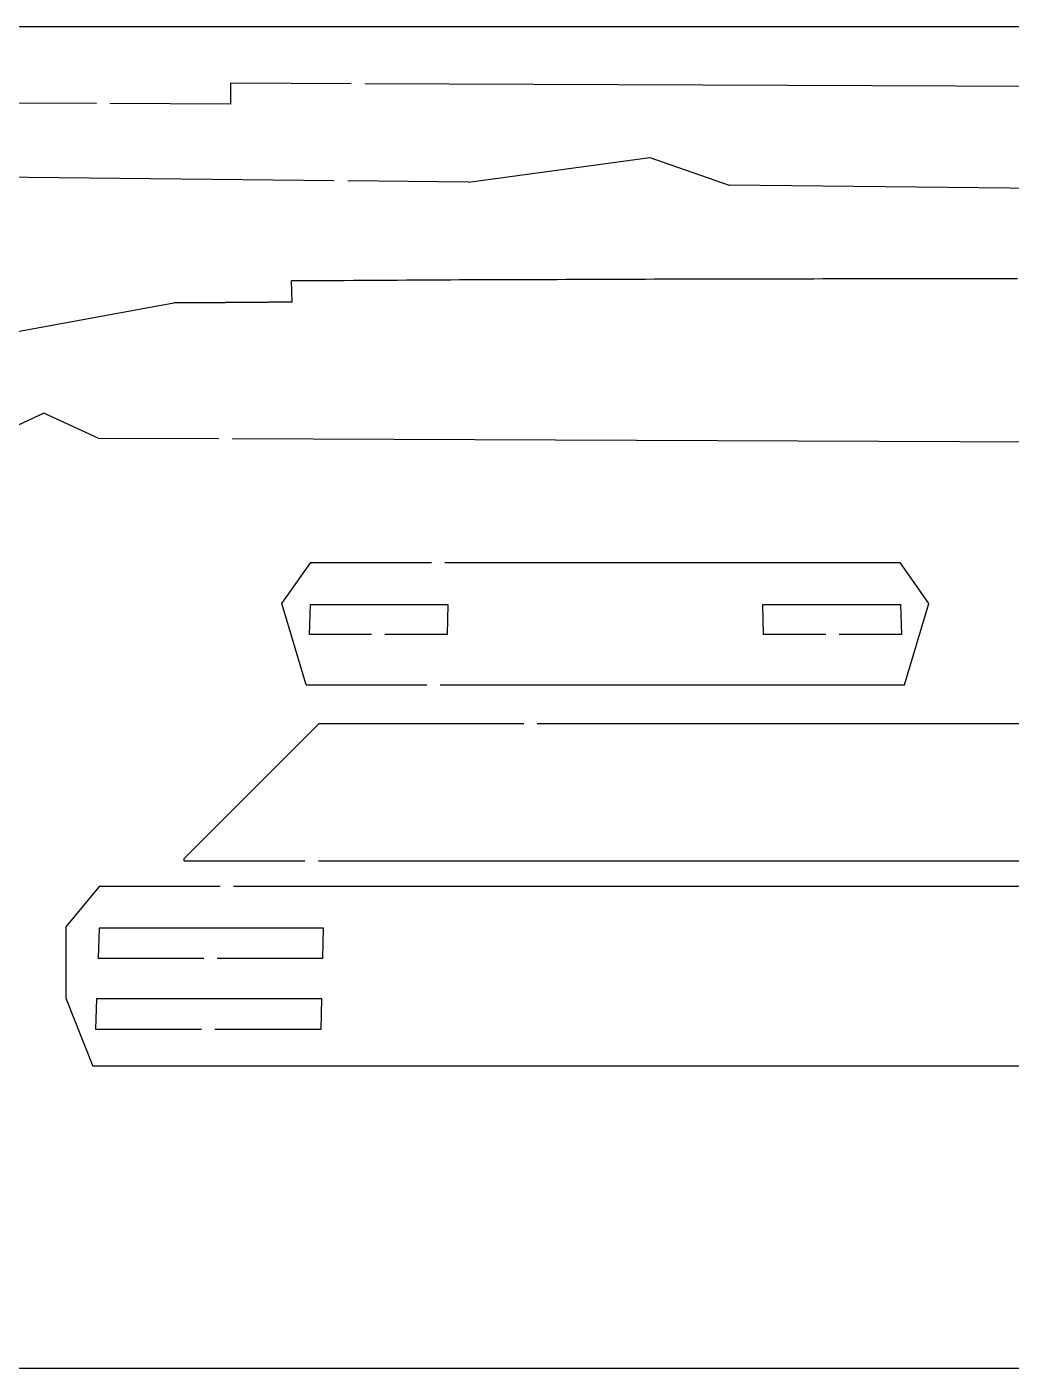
# Model space of a CAD drawing. Extents: x -537 to 363, y 432 to 791.
# Drawn here: x -396.7 to -323.3, y 432.1 to 532.1 of the extents above; entities that cross this region are included whole.
import ezdxf

# ---------------------------------------------------------------- set-up
doc = ezdxf.new("R2010")
doc.units = 0
doc.layers.get('0').update_dxf_attribs({"linetype": 'CONTINUOUS'})
doc.layers.add('90X10', color=1, linetype='CONTINUOUS')

msp = doc.modelspace()

# ---------------------------------------------------------------- linework, layer by layer
for p, q in [((-381.49, 527.91), (-381.5, 526.32)), ((-381.49, 527.91), (-372.49, 527.87)), ((-371.49, 527.87), (-302.5, 527.57)), ((-391.5, 526.36), (-406.38, 526.43)), ((-381.5, 526.32), (-390.5, 526.36)), ((-363.76, 520.5), (-350.23, 522.35)), ((-350.23, 522.35), (-344.32, 520.29)), ((-373.76, 520.61), (-434.38, 521.28)), ((-363.76, 520.5), (-372.76, 520.6)), ((-283.25, 519.61), (-344.32, 520.29)), ((-376.91, 511.55), (-376.96, 513.14)), ((-410.72, 506.93), (-385.72, 511.5)), ((-395.42, 503.29), (-399.35, 501.46)), ((-391.37, 501.43), (-395.42, 503.29)), ((-391.37, 501.43), (-382.37, 501.39)), ((-381.37, 501.39), (-312.37, 501.12)), ((-377.66, 489.1), (-375.52, 492.15)), ((-375.52, 492.15), (-366.52, 492.15)), ((-365.52, 492.15), (-331.58, 492.15)), ((-329.43, 489.1), (-331.58, 492.15)), ((-375.86, 483.03), (-377.66, 489.1)), ((-375.62, 486.77), (-375.54, 489.03)), ((-375.54, 489.03), (-365.3, 489.03)), ((-365.3, 489.03), (-365.35, 486.77)), ((-341.75, 486.77), (-341.8, 489.03)), ((-341.8, 489.03), (-331.56, 489.03)), ((-331.56, 489.03), (-331.48, 486.77)), ((-331.24, 483.03), (-329.43, 489.1)), ((-370.99, 486.77), (-375.62, 486.77)), ((-365.35, 486.77), (-369.99, 486.77)), ((-337.11, 486.77), (-341.75, 486.77)), ((-331.48, 486.77), (-336.11, 486.77)), ((-375.86, 483.03), (-366.86, 483.03)), ((-365.86, 483.03), (-331.24, 483.03)), ((-374.91, 480.13), (-384.95, 470.09)), ((-359.63, 480.13), (-374.91, 480.13)), ((-289.63, 480.13), (-358.63, 480.13)), ((-384.95, 469.9), (-384.95, 470.09)), ((-384.95, 469.9), (-375.95, 469.9)), ((-374.95, 469.9), (-305.95, 469.9)), ((-391.27, 468.02), (-393.78, 464.99)), ((-391.27, 468.02), (-382.27, 468.02)), ((-381.27, 468.02), (-306.39, 468.02)), ((-393.78, 464.99), (-393.78, 459.66)), ((-391.29, 464.9), (-391.37, 462.64)), ((-374.56, 464.9), (-391.29, 464.9)), ((-374.62, 462.64), (-374.56, 464.9)), ((-391.37, 462.64), (-383.49, 462.64)), ((-382.49, 462.64), (-374.62, 462.64)), ((-393.78, 459.66), (-391.76, 454.61)), ((-391.48, 459.61), (-391.56, 457.35)), ((-374.69, 459.61), (-391.48, 459.61)), ((-374.75, 457.35), (-374.69, 459.61)), ((-391.56, 457.35), (-383.66, 457.35)), ((-382.66, 457.35), (-374.75, 457.35)), ((-315.89, 454.61), (-391.76, 454.61))]:
    msp.add_line(p, q)
for points in [[(-322.82, 513.3, 0), (-323.48, 513.3, 0), (-324.14, 513.3, 0), (-324.8, 513.3, 0), (-325.46, 513.3, 0), (-326.12, 513.3, 0), (-326.79, 513.3, 0), (-327.44, 513.3, 0), (-328.11, 513.3, 0), (-328.76, 513.3, 0), (-329.43, 513.3, 0), (-330.09, 513.29, 0), (-330.75, 513.29, 0), (-331.41, 513.29, 0), (-332.07, 513.29, 0), (-332.73, 513.29, 0), (-333.39, 513.29, 0), (-334.05, 513.29, 0), (-334.71, 513.29, 0), (-335.37, 513.29, 0), (-336.03, 513.29, 0), (-336.69, 513.29, 0), (-337.35, 513.29, 0), (-338.01, 513.28, 0), (-338.67, 513.28, 0), (-339.33, 513.28, 0), (-339.99, 513.28, 0), (-340.65, 513.28, 0), (-341.31, 513.28, 0), (-341.97, 513.28, 0), (-342.63, 513.28, 0), (-343.29, 513.27, 0), (-343.95, 513.27, 0), (-344.61, 513.27, 0), (-345.27, 513.27, 0), (-345.93, 513.27, 0), (-346.59, 513.27, 0), (-347.25, 513.26, 0), (-347.91, 513.26, 0), (-348.57, 513.26, 0), (-349.23, 513.26, 0), (-349.89, 513.26, 0), (-350.55, 513.25, 0), (-351.21, 513.25, 0), (-351.87, 513.25, 0), (-352.53, 513.25, 0), (-353.19, 513.25, 0), (-353.86, 513.25, 0), (-354.51, 513.24, 0), (-355.18, 513.24, 0), (-355.83, 513.24, 0), (-356.5, 513.24, 0), (-357.16, 513.23, 0), (-357.82, 513.23, 0), (-358.48, 513.23, 0), (-359.14, 513.23, 0), (-359.8, 513.22, 0), (-360.46, 513.22, 0), (-361.12, 513.22, 0), (-361.78, 513.22, 0), (-362.44, 513.21, 0), (-363.1, 513.21, 0), (-363.76, 513.21, 0), (-364.42, 513.21, 0), (-365.08, 513.2, 0), (-365.74, 513.2, 0), (-366.4, 513.2, 0), (-367.06, 513.19, 0), (-367.72, 513.19, 0), (-368.38, 513.19, 0), (-369.04, 513.18, 0), (-369.7, 513.18, 0), (-370.36, 513.18, 0), (-371.02, 513.17, 0), (-371.68, 513.17, 0), (-372.34, 513.17, 0), (-373, 513.16, 0), (-373.66, 513.16, 0), (-374.32, 513.16, 0), (-374.98, 513.15, 0), (-375.64, 513.15, 0), (-376.3, 513.15, 0), (-376.96, 513.14, 0)], [(-376.91, 511.56, 0), (-376.98, 511.55, 0), (-377.05, 511.55, 0), (-377.12, 511.55, 0), (-377.19, 511.55, 0), (-377.26, 511.55, 0), (-377.33, 511.55, 0), (-377.4, 511.55, 0), (-377.47, 511.55, 0), (-377.54, 511.55, 0), (-377.61, 511.55, 0), (-377.68, 511.55, 0), (-377.75, 511.55, 0), (-377.81, 511.55, 0), (-377.88, 511.55, 0), (-377.95, 511.55, 0), (-378.02, 511.55, 0), (-378.09, 511.55, 0), (-378.16, 511.55, 0), (-378.23, 511.55, 0), (-378.3, 511.55, 0), (-378.37, 511.55, 0), (-378.44, 511.55, 0), (-378.51, 511.55, 0), (-378.58, 511.55, 0), (-378.65, 511.55, 0), (-378.72, 511.54, 0), (-378.79, 511.54, 0), (-378.86, 511.54, 0), (-378.92, 511.54, 0), (-378.99, 511.54, 0), (-379.06, 511.54, 0), (-379.13, 511.54, 0), (-379.2, 511.54, 0), (-379.27, 511.54, 0), (-379.34, 511.54, 0), (-379.41, 511.54, 0), (-379.48, 511.54, 0), (-379.55, 511.54, 0), (-379.62, 511.54, 0), (-379.69, 511.54, 0), (-379.76, 511.54, 0), (-379.83, 511.54, 0), (-379.9, 511.54, 0), (-379.96, 511.54, 0), (-380.04, 511.54, 0), (-380.1, 511.54, 0), (-380.17, 511.54, 0), (-380.24, 511.54, 0), (-380.31, 511.54, 0), (-380.38, 511.54, 0), (-380.45, 511.53, 0), (-380.52, 511.53, 0), (-380.59, 511.53, 0), (-380.66, 511.53, 0), (-380.73, 511.53, 0), (-380.8, 511.53, 0), (-380.87, 511.53, 0), (-380.94, 511.53, 0), (-381.01, 511.53, 0), (-381.07, 511.53, 0), (-381.14, 511.53, 0), (-381.21, 511.53, 0), (-381.28, 511.53, 0), (-381.35, 511.53, 0), (-381.42, 511.53, 0), (-381.49, 511.53, 0), (-381.56, 511.53, 0), (-381.63, 511.53, 0), (-381.7, 511.53, 0), (-381.77, 511.53, 0), (-381.84, 511.53, 0), (-381.91, 511.52, 0), (-381.98, 511.52, 0), (-382.05, 511.52, 0), (-382.12, 511.52, 0), (-382.19, 511.52, 0), (-382.25, 511.52, 0), (-382.32, 511.52, 0), (-382.39, 511.52, 0), (-382.46, 511.52, 0), (-382.53, 511.52, 0), (-382.6, 511.52, 0), (-382.67, 511.52, 0), (-382.74, 511.52, 0), (-382.81, 511.52, 0), (-382.88, 511.52, 0), (-382.95, 511.52, 0), (-383.02, 511.52, 0), (-383.09, 511.52, 0), (-383.16, 511.52, 0), (-383.23, 511.52, 0), (-383.3, 511.52, 0), (-383.37, 511.52, 0), (-383.44, 511.52, 0), (-383.5, 511.52, 0), (-383.57, 511.51, 0), (-383.64, 511.51, 0), (-383.71, 511.51, 0), (-383.78, 511.51, 0), (-383.85, 511.51, 0), (-383.92, 511.51, 0), (-383.99, 511.51, 0), (-384.06, 511.51, 0), (-384.13, 511.51, 0), (-384.2, 511.51, 0), (-384.27, 511.51, 0), (-384.34, 511.51, 0), (-384.41, 511.51, 0), (-384.48, 511.51, 0), (-384.55, 511.51, 0), (-384.61, 511.51, 0), (-384.68, 511.51, 0), (-384.75, 511.51, 0), (-384.82, 511.51, 0), (-384.89, 511.51, 0), (-384.96, 511.51, 0), (-385.03, 511.51, 0), (-385.1, 511.5, 0), (-385.17, 511.5, 0), (-385.24, 511.5, 0), (-385.31, 511.5, 0), (-385.38, 511.5, 0), (-385.45, 511.5, 0), (-385.52, 511.5, 0), (-385.59, 511.5, 0), (-385.65, 511.5, 0), (-385.72, 511.5, 0)]]:
    msp.add_polyline3d(points)
at = {"layer": '90X10', "color": 1, "linetype": 'CONTINUOUS'}
msp.add_lwpolyline([(-537.06, 432.08), (362.94, 432.08), (362.94, 532.08), (-537.06, 532.08)], close=True, dxfattribs=at)

doc.saveas('drawing.dxf')
